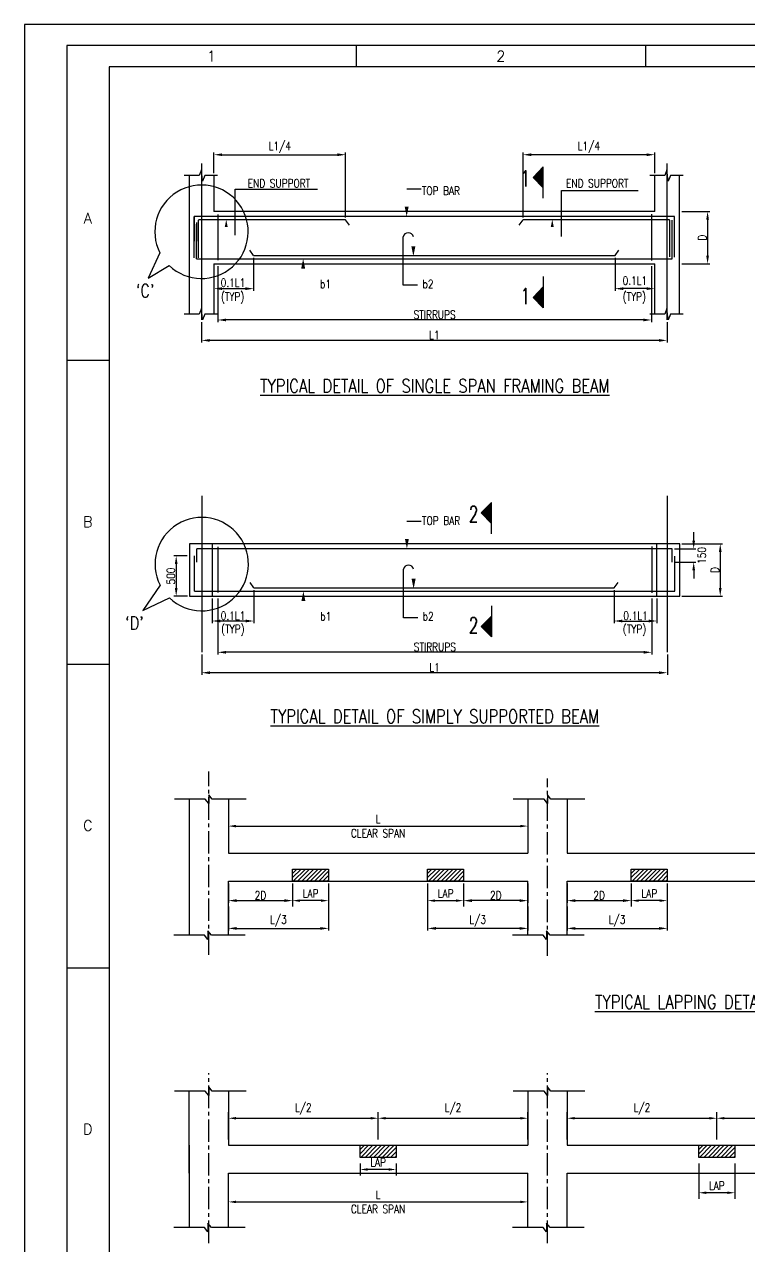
# Model space of a CAD drawing. Extents: x -69352 to 1013721, y -547461 to -186867.
# Drawn here: x 510696 to 534876, y -313487 to -272741 of the extents above; entities that cross this region are included whole.
import ezdxf
from ezdxf.enums import TextEntityAlignment as Align
from ezdxf.lldxf.tags import DXFTag

# ---------------------------------------------------------------- set-up
doc = ezdxf.new("R2010")
doc.units = 0
doc.header["$LTSCALE"] = 500
doc.header["$MEASUREMENT"] = 0
doc.header["$PDMODE"] = 35
doc.header["$PDSIZE"] = -15
doc.linetypes.add('CENTER2', pattern=[1.125, 0.75, -0.125, 0.125, -0.125])
doc.layers.get('DEFPOINTS').update_dxf_attribs({"color": 4})
for name, color, linetype in [('07', 5, 'Continuous'), ('08', 4, 'Continuous'), ('09', 6, 'Continuous'), ('BEAM', 4, 'Continuous'), ('BRAKE LINE', 8, 'Continuous'), ('CEN', 8, 'CENTER'), ('col & circal', 8, 'CENTER2'), ('CUTOUT2', 9, 'Continuous'), ('DIM', 5, 'Continuous'), ('LINK', 2, 'Continuous'), ('NO. SECTION', 1, 'Continuous'), ('PNA', 10, 'Continuous'), ('REINFORCEMENT', 6, 'Continuous'), ('S-COLUMN', 1, 'Continuous'), ('S-CONCRET LINE', 4, 'Continuous'), ('S-DIM-1', 5, 'Continuous'), ('S-REINFORCEMENT', 6, 'Continuous'), ('S-TEXT-1 @ 1', 4, 'Continuous'), ('S-TITLE', 6, 'Continuous'), ('STIRRUPS', 2, 'Continuous')]:
    doc.layers.add(name, color=color, linetype=linetype)
doc.styles.add('ROMANC', font='simplex.shx', dxfattribs={"width": 0.8, "height": 250})
doc.styles.add('ROMANS', font='simplex.shx', dxfattribs={"width": 0.8, "height": 275})
tags = doc.linetypes.add('CENTER', pattern=[2, 1.25, -0.25, 0.25, -0.25]).pattern_tags.tags
tags[10:11] = [DXFTag(74, 4), DXFTag(75, 0), DXFTag(340, '0'), DXFTag(46, 1.0), DXFTag(50, 0.0), DXFTag(44, 0.0), DXFTag(45, 0.0)]
tags[8:9] = [DXFTag(74, 4), DXFTag(75, 0), DXFTag(340, '0'), DXFTag(46, 1.0), DXFTag(50, 0.0), DXFTag(44, 0.0), DXFTag(45, 0.0)]
tags[6:7] = [DXFTag(74, 4), DXFTag(75, 0), DXFTag(340, '0'), DXFTag(46, 1.0), DXFTag(50, 0.0), DXFTag(44, 0.0), DXFTag(45, 0.0)]
tags[4:5] = [DXFTag(74, 4), DXFTag(75, 0), DXFTag(340, '0'), DXFTag(46, 1.0), DXFTag(50, 0.0), DXFTag(44, 0.0), DXFTag(45, 0.0)]
doc.dimstyles.new('Copy of INT2TIMES', dxfattribs={"dimtxt": 300, "dimasz": 275, "dimexe": 75, "dimexo": 75, "dimgap": 40, "dimtad": 1, "dimdec": 0, "dimlfac": 0.5, "dimrnd": 5, "dimzin": 0, "dimdsep": 46, "dimtxsty": 'ROMANS', "dimcen": -1, "dimclrd": 5, "dimclre": 5, "dimclrt": 4, "dimadec": 0, "dimazin": 0, "dimtfac": 1, "dimtdec": 0, "dimtix": 1, "dimtofl": 0, "dimtmove": 2, "dimatfit": 3, "dimfxl": 0, "dimtolj": 1, "dimtzin": 0, "dimarcsym": 0})
doc.dimstyles.new('dim100', dxfattribs={"dimtxt": 250, "dimasz": 250, "dimexe": 200, "dimexo": 200, "dimgap": 100, "dimtad": 1, "dimdec": 0, "dimzin": 0, "dimdsep": 46, "dimtxsty": 'ROMANS', "dimcen": 0, "dimclrd": 5, "dimclre": 5, "dimclrt": 4, "dimadec": 0, "dimazin": 0, "dimtfac": 1, "dimtdec": 0, "dimtix": 1, "dimtofl": 0, "dimtmove": 2, "dimatfit": 3, "dimfxl": 0, "dimtolj": 1, "dimtzin": 0, "dimlwd": -1, "dimlwe": -1, "dimarcsym": 0})
pattern_1 = [(225, (528647.642, -196795.326), (-19.505621, 19.505621), [])]
pattern_2 = [(225, (530373.528, -185814.736), (-19.505621, 19.505621), [])]

# ---------------------------------------------------------------- blocks, each defined once
blk = doc.blocks.new('A1')
at = {"flags": 128}
blk.add_lwpolyline([(0, 0), (82779, 0), (82779, 58231), (0, 58231)], close=True, dxfattribs=at)
at = {"layer": 'PNA'}
for p, q in [((7718, 57739), (7718, 57247)), ((14453, 57739), (14453, 57247)), ((984, 50420), (1969, 50420)), ((984, 43358), (1969, 43358)), ((984, 36296), (1969, 36296))]:
    blk.add_line(p, q, dxfattribs=at)
at = {"layer": 'PNA', "color": 1}
for points in [[(984, 492), (82287, 492), (82287, 57739), (984, 57739)], [(1969, 984), (81794, 984), (81794, 57247), (1969, 57247)]]:
    blk.add_lwpolyline(points, close=True, dxfattribs=at)
at = {"layer": 'PNA', "style": 'ROMANS'}
for s, p in [('1', (4352, 57493)), ('2', (11086, 57493)), ('A', (1476, 53728)), ('B', (1476, 46666)), ('C', (1476, 39604)), ('D', (1476, 32541))]:
    blk.add_text(s, height=246, dxfattribs=at).set_placement(p, align=Align.MIDDLE)
blk = doc.blocks.new('*D17')
at = {"layer": 'DEFPOINTS', "color": 0, "ltscale": 2}
for p in [(517149, -280728), (531636, -280728), (517149, -282603)]:
    blk.add_point(p, dxfattribs=at)
at = {"layer": 'DIM', "color": 5, "lineweight": -2, "ltscale": 2}
for p, q in [((517149, -280803), (517149, -282678)), ((531636, -280803), (531636, -282678)), ((531361, -282603), (517424, -282603))]:
    blk.add_line(p, q, dxfattribs=at)
at = {"layer": 'DIM', "color": 5, "ltscale": 2}
for points in [[(517424, -282557), (517424, -282648), (517149, -282603)], [(531361, -282557), (531361, -282648), (531636, -282603)]]:
    blk.add_solid(points, dxfattribs=at)
at = {"layer": 'DIM', "color": 4, "ltscale": 2, "insert": (524392, -282425), "char_height": 275, "attachment_point": 5, "style": 'ROMANS'}
blk.add_mtext('\\A1;STIRRUPS', dxfattribs=at)
blk = doc.blocks.new('*D18')
at = {"layer": 'DEFPOINTS', "color": 0, "ltscale": 2}
for p in [(516610, -282603), (532156, -282603), (516610, -283284)]:
    blk.add_point(p, dxfattribs=at)
at = {"layer": 'DIM', "color": 5, "lineweight": -2, "ltscale": 2}
for p, q in [((516610, -282678), (516610, -283359)), ((532156, -282678), (532156, -283359)), ((531881, -283284), (516885, -283284))]:
    blk.add_line(p, q, dxfattribs=at)
at = {"layer": 'DIM', "color": 5, "ltscale": 2}
for points in [[(516885, -283238), (516885, -283330), (516610, -283284)], [(531881, -283238), (531881, -283330), (532156, -283284)]]:
    blk.add_solid(points, dxfattribs=at)
at = {"layer": 'DIM', "color": 4, "ltscale": 2, "insert": (524383, -283106), "char_height": 275, "attachment_point": 5, "style": 'ROMANS'}
blk.add_mtext('\\A1;L1', dxfattribs=at)
blk = doc.blocks.new('*D19')
at = {"layer": 'DEFPOINTS', "color": 0, "ltscale": 2}
for p in [(518350, -280453), (517022, -281558), (518350, -281558)]:
    blk.add_point(p, dxfattribs=at)
at = {"layer": 'DIM', "color": 5, "lineweight": -2, "ltscale": 2}
for p, q in [((518350, -280528), (518350, -281633)), ((517297, -281558), (518075, -281558))]:
    blk.add_line(p, q, dxfattribs=at)
at = {"layer": 'DIM', "color": 5, "ltscale": 2}
for points in [[(517297, -281512), (517297, -281604), (517022, -281558)], [(518075, -281512), (518075, -281604), (518350, -281558)]]:
    blk.add_solid(points, dxfattribs=at)
at = {"layer": 'DIM', "color": 4, "ltscale": 2, "insert": (517659, -281358), "char_height": 275, "attachment_point": 5, "style": 'ROMANS'}
blk.add_mtext('\\A1;0.1L1', dxfattribs=at)
blk = doc.blocks.new('*D20')
at = {"layer": 'DEFPOINTS', "color": 0, "ltscale": 2}
for p in [(532569, -278984), (532569, -280728), (533506, -280728)]:
    blk.add_point(p, dxfattribs=at)
at = {"layer": 'DIM', "color": 5, "lineweight": -2, "ltscale": 2}
for p, q in [((532644, -278984), (533581, -278984)), ((533506, -279259), (533506, -280453)), ((532644, -280728), (533581, -280728))]:
    blk.add_line(p, q, dxfattribs=at)
at = {"layer": 'DIM', "color": 5, "ltscale": 2}
for points in [[(533460, -279259), (533552, -279259), (533506, -278984)], [(533460, -280453), (533552, -280453), (533506, -280728)]]:
    blk.add_solid(points, dxfattribs=at)
at = {"layer": 'DIM', "color": 4, "ltscale": 2, "insert": (533329, -279856), "char_height": 275, "attachment_point": 5, "rotation": 90, "style": 'ROMANS'}
blk.add_mtext('\\A1;D', dxfattribs=at)
blk = doc.blocks.new('*D21')
at = {"layer": 'DEFPOINTS', "color": 0, "ltscale": 2}
for p in [(521422, -277089), (517022, -277784), (521422, -279259)]:
    blk.add_point(p, dxfattribs=at)
at = {"layer": 'DIM', "color": 5, "lineweight": -2, "ltscale": 2}
for p, q in [((517022, -277709), (517022, -277014)), ((521422, -279184), (521422, -277014)), ((517297, -277089), (521147, -277089))]:
    blk.add_line(p, q, dxfattribs=at)
at = {"layer": 'DIM', "color": 5, "ltscale": 2}
for points in [[(517297, -277044), (517297, -277135), (517022, -277089)], [(521147, -277044), (521147, -277135), (521422, -277089)]]:
    blk.add_solid(points, dxfattribs=at)
at = {"layer": 'DIM', "color": 4, "ltscale": 2, "insert": (519222, -276840), "char_height": 275, "attachment_point": 5, "style": 'ROMANS'}
blk.add_mtext('\\A1;L1/4', dxfattribs=at)
blk = doc.blocks.new('*D22')
at = {"layer": 'DEFPOINTS', "color": 0, "ltscale": 2}
for p in [(527344, -277089), (531744, -277784), (527344, -279259)]:
    blk.add_point(p, dxfattribs=at)
at = {"layer": 'DIM', "color": 5, "lineweight": -2, "ltscale": 2}
for p, q in [((527344, -279184), (527344, -277014)), ((531744, -277709), (531744, -277014)), ((531469, -277089), (527619, -277089))]:
    blk.add_line(p, q, dxfattribs=at)
at = {"layer": 'DIM', "color": 5, "ltscale": 2}
for points in [[(527619, -277044), (527619, -277135), (527344, -277089)], [(531469, -277044), (531469, -277135), (531744, -277089)]]:
    blk.add_solid(points, dxfattribs=at)
at = {"layer": 'DIM', "color": 4, "ltscale": 2, "insert": (529544, -276840), "char_height": 275, "attachment_point": 5, "style": 'ROMANS'}
blk.add_mtext('\\A1;L1/4', dxfattribs=at)
blk = doc.blocks.new('*D23')
at = {"layer": 'DEFPOINTS', "color": 0, "ltscale": 2}
for p in [(517156, -291817), (531644, -291817), (517156, -293692)]:
    blk.add_point(p, dxfattribs=at)
at = {"layer": 'DIM', "color": 5, "lineweight": -2, "ltscale": 2}
for p, q in [((517156, -291892), (517156, -293767)), ((531644, -291892), (531644, -293767)), ((531369, -293692), (517431, -293692))]:
    blk.add_line(p, q, dxfattribs=at)
at = {"layer": 'DIM', "color": 5, "ltscale": 2}
for points in [[(517431, -293646), (517431, -293737), (517156, -293692)], [(531369, -293646), (531369, -293737), (531644, -293692)]]:
    blk.add_solid(points, dxfattribs=at)
at = {"layer": 'DIM', "color": 4, "ltscale": 2, "insert": (524400, -293514), "char_height": 275, "attachment_point": 5, "style": 'ROMANS'}
blk.add_mtext('\\A1;STIRRUPS', dxfattribs=at)
blk = doc.blocks.new('*D24')
at = {"layer": 'DEFPOINTS', "color": 0, "ltscale": 2}
for p in [(516617, -293692), (532164, -293692), (516617, -294373)]:
    blk.add_point(p, dxfattribs=at)
at = {"layer": 'DIM', "color": 5, "lineweight": -2, "ltscale": 2}
for p, q in [((516617, -293767), (516617, -294448)), ((532164, -293767), (532164, -294448)), ((531889, -294373), (516892, -294373))]:
    blk.add_line(p, q, dxfattribs=at)
at = {"layer": 'DIM', "color": 5, "ltscale": 2}
for points in [[(516892, -294327), (516892, -294418), (516617, -294373)], [(531889, -294327), (531889, -294418), (532164, -294373)]]:
    blk.add_solid(points, dxfattribs=at)
at = {"layer": 'DIM', "color": 4, "ltscale": 2, "insert": (524390, -294195), "char_height": 275, "attachment_point": 5, "style": 'ROMANS'}
blk.add_mtext('\\A1;L1', dxfattribs=at)
blk = doc.blocks.new('*D25')
at = {"layer": 'DEFPOINTS', "color": 0, "ltscale": 2}
for p in [(532576, -290073), (532576, -291817), (533929, -291817)]:
    blk.add_point(p, dxfattribs=at)
at = {"layer": 'DIM', "color": 5, "lineweight": -2, "ltscale": 2}
for p, q in [((532651, -290073), (534004, -290073)), ((533929, -290348), (533929, -291542)), ((532651, -291817), (534004, -291817))]:
    blk.add_line(p, q, dxfattribs=at)
at = {"layer": 'DIM', "color": 5, "ltscale": 2}
for points in [[(533883, -290348), (533975, -290348), (533929, -290073)], [(533883, -291542), (533975, -291542), (533929, -291817)]]:
    blk.add_solid(points, dxfattribs=at)
at = {"layer": 'DIM', "color": 4, "ltscale": 2, "insert": (533751, -290945), "char_height": 275, "attachment_point": 5, "rotation": 90, "style": 'ROMANS'}
blk.add_mtext('\\A1;D', dxfattribs=at)
blk = doc.blocks.new('*D26')
at = {"layer": 'DEFPOINTS', "color": 0, "ltscale": 2}
for p in [(532329, -290238), (533042, -290238), (532329, -290684)]:
    blk.add_point(p, dxfattribs=at)
at = {"layer": 'DIM', "color": 5, "lineweight": -2, "ltscale": 2}
for p, q in [((533042, -289963), (533042, -289688)), ((532404, -290238), (533117, -290238)), ((532404, -290684), (533117, -290684)), ((533042, -290959), (533042, -291234))]:
    blk.add_line(p, q, dxfattribs=at)
at = {"layer": 'DIM', "color": 5, "ltscale": 2}
for points in [[(532996, -289963), (533088, -289963), (533042, -290238)], [(532996, -290959), (533088, -290959), (533042, -290684)]]:
    blk.add_solid(points, dxfattribs=at)
at = {"layer": 'DIM', "color": 4, "ltscale": 2, "insert": (533313, -290461), "char_height": 275, "attachment_point": 5, "rotation": 90, "style": 'ROMANS'}
blk.add_mtext('\\A1;150', dxfattribs=at)
blk = doc.blocks.new('*D30')
at = {"layer": 'DEFPOINTS', "color": 0, "ltscale": 2}
for p in [(516204, -290469), (515764, -291822), (516213, -291822)]:
    blk.add_point(p, dxfattribs=at)
at = {"layer": 'DIM', "color": 5, "lineweight": -2, "ltscale": 2}
for p, q in [((516129, -290469), (515689, -290469)), ((515764, -290744), (515764, -291547)), ((516138, -291822), (515689, -291822))]:
    blk.add_line(p, q, dxfattribs=at)
at = {"layer": 'DIM', "color": 5, "ltscale": 2}
for points in [[(515718, -290744), (515810, -290744), (515764, -290469)], [(515718, -291547), (515810, -291547), (515764, -291822)]]:
    blk.add_solid(points, dxfattribs=at)
at = {"layer": 'DIM', "color": 4, "ltscale": 2, "insert": (515586, -291146), "char_height": 275, "attachment_point": 5, "rotation": 90, "style": 'ROMANS'}
blk.add_mtext('\\A1;{500}', dxfattribs=at)
blk = doc.blocks.new('*D31')
at = {"layer": 'DEFPOINTS', "color": 0, "ltscale": 2}
for p in [(530416, -280453), (530416, -281558), (531744, -281558)]:
    blk.add_point(p, dxfattribs=at)
at = {"layer": 'DIM', "color": 5, "lineweight": -2, "ltscale": 2}
for p, q in [((530416, -280528), (530416, -281633)), ((531469, -281558), (530691, -281558))]:
    blk.add_line(p, q, dxfattribs=at)
at = {"layer": 'DIM', "color": 5, "ltscale": 2}
for points in [[(530691, -281512), (530691, -281604), (530416, -281558)], [(531469, -281512), (531469, -281604), (531744, -281558)]]:
    blk.add_solid(points, dxfattribs=at)
at = {"layer": 'DIM', "color": 4, "ltscale": 2, "insert": (531080, -281289), "char_height": 275, "attachment_point": 5, "style": 'ROMANS'}
blk.add_mtext('\\A1;0.1L1', dxfattribs=at)
blk = doc.blocks.new('*D32')
at = {"layer": 'DEFPOINTS', "color": 0, "ltscale": 2}
for p in [(518357, -291542), (516963, -291817), (516963, -292647)]:
    blk.add_point(p, dxfattribs=at)
at = {"layer": 'DIM', "color": 5, "lineweight": -2, "ltscale": 2}
for p, q in [((518357, -291617), (518357, -292722)), ((516963, -291892), (516963, -292722)), ((518082, -292647), (517238, -292647))]:
    blk.add_line(p, q, dxfattribs=at)
at = {"layer": 'DIM', "color": 5, "ltscale": 2}
for points in [[(517238, -292601), (517238, -292693), (516963, -292647)], [(518082, -292601), (518082, -292693), (518357, -292647)]]:
    blk.add_solid(points, dxfattribs=at)
at = {"layer": 'DIM', "color": 4, "ltscale": 2, "insert": (517660, -292469), "char_height": 275, "attachment_point": 5, "style": 'ROMANS'}
blk.add_mtext('\\A1;{\\A1;0.1L1}', dxfattribs=at)
blk = doc.blocks.new('*D33')
at = {"layer": 'DEFPOINTS', "color": 0, "ltscale": 2}
for p in [(530386, -291542), (531817, -291817), (531817, -292647)]:
    blk.add_point(p, dxfattribs=at)
at = {"layer": 'DIM', "color": 5, "lineweight": -2, "ltscale": 2}
for p, q in [((530386, -291617), (530386, -292722)), ((531817, -291892), (531817, -292722)), ((530661, -292647), (531542, -292647))]:
    blk.add_line(p, q, dxfattribs=at)
at = {"layer": 'DIM', "color": 5, "ltscale": 2}
for points in [[(530661, -292601), (530661, -292693), (530386, -292647)], [(531542, -292601), (531542, -292693), (531817, -292647)]]:
    blk.add_solid(points, dxfattribs=at)
at = {"layer": 'DIM', "color": 4, "ltscale": 2, "insert": (531102, -292469), "char_height": 275, "attachment_point": 5, "style": 'ROMANS'}
blk.add_mtext('\\A1;{\\A1;0.1L1}', dxfattribs=at)
blk = doc.blocks.new('*D128')
at = {"layer": 'DEFPOINTS', "color": 0, "ltscale": 2}
for p in [(525360, -301327), (527506, -301327), (525360, -301977)]:
    blk.add_point(p, dxfattribs=at)
at = {"layer": 'DIM', "color": 5, "lineweight": -2, "ltscale": 2}
for p, q in [((525360, -301402), (525360, -302052)), ((527506, -301402), (527506, -302052)), ((527231, -301977), (525635, -301977))]:
    blk.add_line(p, q, dxfattribs=at)
at = {"layer": 'DIM', "color": 5, "ltscale": 2}
for points in [[(525635, -301931), (525635, -302023), (525360, -301977)], [(527231, -301931), (527231, -302023), (527506, -301977)]]:
    blk.add_solid(points, dxfattribs=at)
at = {"layer": 'DIM', "color": 4, "ltscale": 2, "insert": (526433, -301800), "char_height": 275, "attachment_point": 5, "style": 'ROMANS'}
blk.add_mtext('\\A1;{2D}', dxfattribs=at)
blk = doc.blocks.new('*D129')
at = {"layer": 'DEFPOINTS', "color": 0}
for p in [(524160, -301327), (525360, -301327), (525360, -301977)]:
    blk.add_point(p, dxfattribs=at)
at = {"layer": 'S-DIM-1', "color": 5}
for p, q in [((524160, -301527), (524160, -302177)), ((525360, -301527), (525360, -302177)), ((524410, -301977), (525110, -301977))]:
    blk.add_line(p, q, dxfattribs=at)
for points in [[(524410, -301936), (524410, -302019), (524160, -301977)], [(525110, -301936), (525110, -302019), (525360, -301977)]]:
    blk.add_solid(points, dxfattribs=at)
at = {"layer": 'S-DIM-1', "color": 4, "insert": (524760, -301740), "char_height": 275, "attachment_point": 5, "style": 'ROMANS'}
blk.add_mtext('\\A1;LAP', dxfattribs=at)
blk = doc.blocks.new('*D130')
at = {"layer": 'DEFPOINTS', "color": 0, "ltscale": 2}
for p in [(524160, -301327), (527506, -302102), (524160, -302903)]:
    blk.add_point(p, dxfattribs=at)
at = {"layer": 'DIM', "color": 5, "lineweight": -2, "ltscale": 2}
for p, q in [((524160, -301402), (524160, -302978)), ((527506, -302177), (527506, -302978)), ((527231, -302903), (524435, -302903))]:
    blk.add_line(p, q, dxfattribs=at)
at = {"layer": 'DIM', "color": 5, "ltscale": 2}
for points in [[(524435, -302858), (524435, -302949), (524160, -302903)], [(527231, -302858), (527231, -302949), (527506, -302903)]]:
    blk.add_solid(points, dxfattribs=at)
at = {"layer": 'DIM', "color": 4, "ltscale": 2, "insert": (525833, -302654), "char_height": 275, "attachment_point": 5, "style": 'ROMANS'}
blk.add_mtext('\\A1;L/3', dxfattribs=at)
blk = doc.blocks.new('*D131')
at = {"layer": 'DEFPOINTS', "color": 0, "ltscale": 2}
for p in [(517506, -301327), (519651, -301327), (519651, -301977)]:
    blk.add_point(p, dxfattribs=at)
at = {"layer": 'DIM', "color": 5, "lineweight": -2, "ltscale": 2}
for p, q in [((517506, -301402), (517506, -302052)), ((519651, -301402), (519651, -302052)), ((517781, -301977), (519376, -301977))]:
    blk.add_line(p, q, dxfattribs=at)
at = {"layer": 'DIM', "color": 5, "ltscale": 2}
for points in [[(517781, -301931), (517781, -302023), (517506, -301977)], [(519376, -301931), (519376, -302023), (519651, -301977)]]:
    blk.add_solid(points, dxfattribs=at)
at = {"layer": 'DIM', "color": 4, "ltscale": 2, "insert": (518579, -301800), "char_height": 275, "attachment_point": 5, "style": 'ROMANS'}
blk.add_mtext('\\A1;{2D}', dxfattribs=at)
blk = doc.blocks.new('*D132')
at = {"layer": 'DEFPOINTS', "color": 0}
for p in [(519651, -301327), (520851, -301327), (519651, -301977)]:
    blk.add_point(p, dxfattribs=at)
at = {"layer": 'S-DIM-1', "color": 5}
for p, q in [((519651, -301527), (519651, -302177)), ((520851, -301527), (520851, -302177)), ((520601, -301977), (519901, -301977))]:
    blk.add_line(p, q, dxfattribs=at)
for points in [[(519901, -301936), (519901, -302019), (519651, -301977)], [(520601, -301936), (520601, -302019), (520851, -301977)]]:
    blk.add_solid(points, dxfattribs=at)
at = {"layer": 'S-DIM-1', "color": 4, "insert": (520251, -301740), "char_height": 275, "attachment_point": 5, "style": 'ROMANS'}
blk.add_mtext('\\A1;LAP', dxfattribs=at)
blk = doc.blocks.new('*D133')
at = {"layer": 'DEFPOINTS', "color": 0, "ltscale": 2}
for p in [(520851, -301327), (517506, -302102), (520851, -302903)]:
    blk.add_point(p, dxfattribs=at)
at = {"layer": 'DIM', "color": 5, "lineweight": -2, "ltscale": 2}
for p, q in [((520851, -301402), (520851, -302978)), ((517506, -302177), (517506, -302978)), ((517781, -302903), (520576, -302903))]:
    blk.add_line(p, q, dxfattribs=at)
at = {"layer": 'DIM', "color": 5, "ltscale": 2}
for points in [[(517781, -302858), (517781, -302949), (517506, -302903)], [(520576, -302858), (520576, -302949), (520851, -302903)]]:
    blk.add_solid(points, dxfattribs=at)
at = {"layer": 'DIM', "color": 4, "ltscale": 2, "insert": (519179, -302654), "char_height": 275, "attachment_point": 5, "style": 'ROMANS'}
blk.add_mtext('\\A1;L/3', dxfattribs=at)
blk = doc.blocks.new('*D134')
at = {"layer": 'DEFPOINTS', "color": 0, "ltscale": 2}
for p in [(528815, -301327), (530960, -301327), (530960, -301977)]:
    blk.add_point(p, dxfattribs=at)
at = {"layer": 'DIM', "color": 5, "lineweight": -2, "ltscale": 2}
for p, q in [((528815, -301402), (528815, -302052)), ((530960, -301402), (530960, -302052)), ((529090, -301977), (530685, -301977))]:
    blk.add_line(p, q, dxfattribs=at)
at = {"layer": 'DIM', "color": 5, "ltscale": 2}
for points in [[(529090, -301931), (529090, -302023), (528815, -301977)], [(530685, -301931), (530685, -302023), (530960, -301977)]]:
    blk.add_solid(points, dxfattribs=at)
at = {"layer": 'DIM', "color": 4, "ltscale": 2, "insert": (529887, -301800), "char_height": 275, "attachment_point": 5, "style": 'ROMANS'}
blk.add_mtext('\\A1;{2D}', dxfattribs=at)
blk = doc.blocks.new('*D135')
at = {"layer": 'DEFPOINTS', "color": 0}
for p in [(530960, -301327), (532160, -301327), (530960, -301977)]:
    blk.add_point(p, dxfattribs=at)
at = {"layer": 'S-DIM-1', "color": 5}
for p, q in [((530960, -301527), (530960, -302177)), ((532160, -301527), (532160, -302177)), ((531910, -301977), (531210, -301977))]:
    blk.add_line(p, q, dxfattribs=at)
for points in [[(531210, -301936), (531210, -302019), (530960, -301977)], [(531910, -301936), (531910, -302019), (532160, -301977)]]:
    blk.add_solid(points, dxfattribs=at)
at = {"layer": 'S-DIM-1', "color": 4, "insert": (531560, -301740), "char_height": 275, "attachment_point": 5, "style": 'ROMANS'}
blk.add_mtext('\\A1;LAP', dxfattribs=at)
blk = doc.blocks.new('*D136')
at = {"layer": 'DEFPOINTS', "color": 0, "ltscale": 2}
for p in [(532160, -301327), (528815, -302102), (532160, -302903)]:
    blk.add_point(p, dxfattribs=at)
at = {"layer": 'DIM', "color": 5, "lineweight": -2, "ltscale": 2}
for p, q in [((532160, -301402), (532160, -302978)), ((528815, -302177), (528815, -302978)), ((529090, -302903), (531885, -302903))]:
    blk.add_line(p, q, dxfattribs=at)
at = {"layer": 'DIM', "color": 5, "ltscale": 2}
for points in [[(529090, -302858), (529090, -302949), (528815, -302903)], [(531885, -302858), (531885, -302949), (532160, -302903)]]:
    blk.add_solid(points, dxfattribs=at)
at = {"layer": 'DIM', "color": 4, "ltscale": 2, "insert": (530487, -302654), "char_height": 275, "attachment_point": 5, "style": 'ROMANS'}
blk.add_mtext('\\A1;L/3', dxfattribs=at)
blk = doc.blocks.new('*D140')
at = {"layer": 'DEFPOINTS', "color": 0}
for p in [(517506, -299490), (527506, -299490), (527506, -299490)]:
    blk.add_point(p, dxfattribs=at)
at = {"layer": 'S-DIM-1', "color": 5}
blk.add_line((517756, -299490), (527256, -299490), dxfattribs=at)
for points in [[(517756, -299449), (517756, -299532), (517506, -299490)], [(527256, -299449), (527256, -299532), (527506, -299490)]]:
    blk.add_solid(points, dxfattribs=at)
at = {"layer": 'S-DIM-1', "color": 4, "char_height": 275, "attachment_point": 5, "style": 'ROMANS'}
for s, insert in [('\\A1;L', (522506, -299253)), ('\\A1;CLEAR SPAN', (522506, -299728))]:
    blk.add_mtext(s, dxfattribs=dict(at, insert=insert))
blk = doc.blocks.new('*D142')
at = {"layer": 'DEFPOINTS', "color": 0}
for p in [(517506, -312030), (527506, -312030), (527506, -312030)]:
    blk.add_point(p, dxfattribs=at)
at = {"layer": 'S-DIM-1', "color": 5}
blk.add_line((517756, -312030), (527256, -312030), dxfattribs=at)
for points in [[(517756, -311988), (517756, -312071), (517506, -312030)], [(527256, -311988), (527256, -312071), (527506, -312030)]]:
    blk.add_solid(points, dxfattribs=at)
at = {"layer": 'S-DIM-1', "color": 4, "char_height": 275, "attachment_point": 5, "style": 'ROMANS'}
for s, insert in [('\\A1;L', (522506, -311792)), ('\\A1;CLEAR SPAN', (522506, -312267))]:
    blk.add_mtext(s, dxfattribs=dict(at, insert=insert))
blk = doc.blocks.new('*D143')
at = {"layer": 'DEFPOINTS', "color": 0}
for p in [(522506, -309238), (517506, -310142), (522506, -310142)]:
    blk.add_point(p, dxfattribs=at)
at = {"layer": 'S-DIM-1', "color": 5}
for p, q in [((517506, -309942), (517506, -309038)), ((517756, -309238), (522256, -309238)), ((522506, -309942), (522506, -309038))]:
    blk.add_line(p, q, dxfattribs=at)
for points in [[(517756, -309197), (517756, -309280), (517506, -309238)], [(522256, -309197), (522256, -309280), (522506, -309238)]]:
    blk.add_solid(points, dxfattribs=at)
at = {"layer": 'S-DIM-1', "color": 4, "insert": (520006, -308929), "char_height": 275, "attachment_point": 5, "style": 'ROMANS'}
blk.add_mtext('\\A1;L/2', dxfattribs=at)
blk = doc.blocks.new('*D144')
at = {"layer": 'DEFPOINTS', "color": 0}
for p in [(527506, -309238), (522506, -310142), (527506, -310142)]:
    blk.add_point(p, dxfattribs=at)
at = {"layer": 'S-DIM-1', "color": 5}
for p, q in [((522506, -309942), (522506, -309038)), ((522756, -309238), (527256, -309238)), ((527506, -309942), (527506, -309038))]:
    blk.add_line(p, q, dxfattribs=at)
for points in [[(522756, -309197), (522756, -309280), (522506, -309238)], [(527256, -309197), (527256, -309280), (527506, -309238)]]:
    blk.add_solid(points, dxfattribs=at)
at = {"layer": 'S-DIM-1', "color": 4, "insert": (525006, -308929), "char_height": 275, "attachment_point": 5, "style": 'ROMANS'}
blk.add_mtext('\\A1;L/2', dxfattribs=at)
blk = doc.blocks.new('*D145')
at = {"layer": 'DEFPOINTS', "color": 0}
for p in [(533815, -309238), (528815, -310142), (533815, -310142)]:
    blk.add_point(p, dxfattribs=at)
at = {"layer": 'S-DIM-1', "color": 5}
for p, q in [((528815, -309942), (528815, -309038)), ((529065, -309238), (533565, -309238)), ((533815, -309942), (533815, -309038))]:
    blk.add_line(p, q, dxfattribs=at)
for points in [[(529065, -309197), (529065, -309280), (528815, -309238)], [(533565, -309197), (533565, -309280), (533815, -309238)]]:
    blk.add_solid(points, dxfattribs=at)
at = {"layer": 'S-DIM-1', "color": 4, "insert": (531315, -308929), "char_height": 275, "attachment_point": 5, "style": 'ROMANS'}
blk.add_mtext('\\A1;L/2', dxfattribs=at)
blk = doc.blocks.new('*D146')
at = {"layer": 'DEFPOINTS', "color": 0}
for p in [(538815, -309238), (533815, -310142), (538815, -310142)]:
    blk.add_point(p, dxfattribs=at)
at = {"layer": 'S-DIM-1', "color": 5}
for p, q in [((533815, -309942), (533815, -309038)), ((534065, -309238), (538565, -309238)), ((538815, -309942), (538815, -309038))]:
    blk.add_line(p, q, dxfattribs=at)
for points in [[(534065, -309197), (534065, -309280), (533815, -309238)], [(538565, -309197), (538565, -309280), (538815, -309238)]]:
    blk.add_solid(points, dxfattribs=at)
at = {"layer": 'S-DIM-1', "color": 4, "insert": (536315, -308929), "char_height": 275, "attachment_point": 5, "style": 'ROMANS'}
blk.add_mtext('\\A1;L/2', dxfattribs=at)
blk = doc.blocks.new('*D153')
at = {"layer": 'DEFPOINTS', "color": 0}
for p in [(521906, -310543), (523106, -310543), (521906, -310948)]:
    blk.add_point(p, dxfattribs=at)
at = {"layer": 'S-DIM-1', "color": 5}
for p, q in [((521906, -310743), (521906, -311148)), ((523106, -310743), (523106, -311148)), ((522856, -310948), (522156, -310948))]:
    blk.add_line(p, q, dxfattribs=at)
for points in [[(522156, -310906), (522156, -310989), (521906, -310948)], [(522856, -310906), (522856, -310989), (523106, -310948)]]:
    blk.add_solid(points, dxfattribs=at)
at = {"layer": 'S-DIM-1', "color": 4, "insert": (522506, -310710), "char_height": 275, "attachment_point": 5, "style": 'ROMANS'}
blk.add_mtext('\\A1;LAP', dxfattribs=at)
blk = doc.blocks.new('*D154')
at = {"layer": 'DEFPOINTS', "color": 0}
for p in [(533215, -310543), (534415, -310543), (533215, -311724)]:
    blk.add_point(p, dxfattribs=at)
at = {"layer": 'S-DIM-1', "color": 5}
for p, q in [((533215, -310743), (533215, -311924)), ((534415, -310743), (534415, -311924)), ((534165, -311724), (533465, -311724))]:
    blk.add_line(p, q, dxfattribs=at)
for points in [[(533465, -311683), (533465, -311766), (533215, -311724)], [(534165, -311766), (534165, -311683), (534415, -311724)]]:
    blk.add_solid(points, dxfattribs=at)
at = {"layer": 'S-DIM-1', "color": 4, "insert": (533815, -311487), "char_height": 275, "attachment_point": 5, "style": 'ROMANS'}
blk.add_mtext('\\A1;LAP', dxfattribs=at)

msp = doc.modelspace()

# ---------------------------------------------------------------- hatches: boundary and pattern name
at = {"layer": 'BEAM'}
h = msp.add_hatch(dxfattribs=at)
h.set_pattern_fill('ANSI31', color=253, scale=800, style=0)
h.set_pattern_definition([(45, (-5132105.15, 1966205.63), (-70.7106781, 70.7106781), [])])
h.paths.add_polyline_path([(519651.392, -300926.243), (519651.392, -301327.354), (520851.392, -301327.354), (520851.392, -300926.243)])
h = msp.add_hatch(dxfattribs=at)
h.set_pattern_fill('ANSI31', color=253, scale=800, style=0)
h.set_pattern_definition([(45, (-5127596.38, 1966205.63), (-70.7106781, 70.7106781), [])])
h.paths.add_polyline_path([(524160.155, -300926.243), (524160.155, -301327.354), (525360.155, -301327.354), (525360.155, -300926.243)])
h = msp.add_hatch(dxfattribs=at)
h.set_pattern_fill('ANSI31', color=253, scale=800, style=0)
h.set_pattern_definition([(45, (-5120796.38, 1966205.63), (-70.7106781, 70.7106781), [])])
h.paths.add_polyline_path([(530960.155, -300926.243), (530960.155, -301327.354), (532160.155, -301327.354), (532160.155, -300926.243)])
h = msp.add_hatch(dxfattribs=at)
h.set_pattern_fill('ANSI31', color=253, scale=800, style=0)
h.set_pattern_definition([(45, (-5129850.76, 1956990.22), (-70.7106781, 70.7106781), [])])
h.paths.add_polyline_path([(521905.774, -310141.651), (521905.774, -310542.762), (523105.774, -310542.762), (523105.774, -310141.651)])
h = msp.add_hatch(dxfattribs=at)
h.set_pattern_fill('ANSI31', color=253, scale=800, style=0)
h.set_pattern_definition([(45, (-5118542, 1956990.22), (-70.7106781, 70.7106781), [])])
h.paths.add_polyline_path([(533214.537, -310141.651), (533214.537, -310542.762), (534414.537, -310542.762), (534414.537, -310141.651)])
at = {"layer": 'NO. SECTION', "ltscale": 5}
h = msp.add_hatch(dxfattribs=at)
h.set_pattern_fill('ANSI31', color=256, scale=220.680914, angle=90, style=0)
h.set_pattern_definition(pattern_2)
h.paths.add_polyline_path([(527677.711, -277845.444), (528019.636, -277497.456), (528019.636, -278193.431)])
h = msp.add_hatch(dxfattribs=at)
h.set_pattern_fill('ANSI31', color=256, scale=220.680914, angle=90, style=0)
h.set_pattern_definition(pattern_2)
h.paths.add_polyline_path([(527677.711, -281850.075), (528019.636, -282198.063), (528019.636, -281502.088)])
h = msp.add_hatch(dxfattribs=at)
h.set_pattern_fill('ANSI31', color=256, scale=220.680914, angle=90, style=0)
h.set_pattern_definition(pattern_1)
h.paths.add_polyline_path([(525951.824, -289042.696), (526293.75, -288694.709), (526293.75, -289390.684)])
h = msp.add_hatch(dxfattribs=at)
h.set_pattern_fill('ANSI31', color=256, scale=220.680914, angle=90, style=0)
h.set_pattern_definition(pattern_1)
h.paths.add_polyline_path([(525951.824, -292830.666), (526293.75, -293178.653), (526293.75, -292482.678)])

# ---------------------------------------------------------------- linework, layer by layer
at = {"layer": '07', "elevation": 0, "flags": 128}
for points in [[(523683.161, -279830.42, 0, 0, 0), (523683.161, -280480.277, 0, 132, 0), (523683.161, -280150.496, 132, 132, 0)], [(523690.633, -290919.342, 0, 0, 0), (523690.633, -291569.199, 0, 132, 0), (523690.633, -291239.418, 132, 132, 0)]]:
    msp.add_lwpolyline(points, format="xyseb", dxfattribs=at)
at = {"layer": '08', "elevation": 0}
msp.add_lwpolyline([(516204.482, -290073.417), (516204.482, -291816.699)], dxfattribs=at)
at = {"layer": 'BEAM', "elevation": 0}
for points in [[(519651.392, -300926.243), (520851.392, -300926.243), (520851.392, -301327.354), (519651.392, -301327.354)], [(524160.155, -300926.243), (525360.155, -300926.243), (525360.155, -301327.354), (524160.155, -301327.354)], [(530960.155, -300926.243), (532160.155, -300926.243), (532160.155, -301327.354), (530960.155, -301327.354)], [(521905.774, -310141.651), (523105.774, -310141.651), (523105.774, -310542.762), (521905.774, -310542.762)], [(533214.537, -310141.651), (534414.537, -310141.651), (534414.537, -310542.762), (533214.537, -310542.762)]]:
    msp.add_lwpolyline(points, close=True, dxfattribs=at)
at = {"layer": 'BRAKE LINE', "ltscale": 2, "elevation": 0}
for points in [[(517139.025, -277783.575), (516716.896, -277783.575), (516644.825, -277968.806), (516603.642, -277598.345), (516531.571, -277783.575), (516032.223, -277783.575)], [(532685.831, -277783.575), (532263.701, -277783.575), (532191.63, -277968.806), (532150.447, -277598.345), (532078.376, -277783.575), (531579.028, -277783.575)], [(517139.025, -282408.864), (516716.896, -282408.864), (516644.825, -282594.094), (516603.642, -282223.633), (516531.571, -282408.864), (516032.223, -282408.864)], [(532685.831, -282408.864), (532263.701, -282408.864), (532191.63, -282594.094), (532150.447, -282223.633), (532078.376, -282408.864), (531579.028, -282408.864)]]:
    msp.add_lwpolyline(points, dxfattribs=at)
at = {"layer": 'CEN'}
for p, q in [((516609.51, -277384.943), (516609.51, -282602.639)), ((532156.316, -282602.639), (532156.316, -277384.943)), ((516616.982, -288473.865), (516616.982, -293691.561)), ((532163.787, -293691.561), (532163.787, -288473.865))]:
    msp.add_line(p, q, dxfattribs=at)
at = {"layer": 'col & circal', "linetype": 'CENTER2', "ltscale": 2}
for p, q in [((516851.392, -303780.298), (516851.392, -297669.455)), ((528160.155, -303816), (528160.155, -297902.864)), ((516851.392, -313400.819), (516851.392, -307736.694)), ((528160.155, -313400.819), (528160.155, -307736.694))]:
    msp.add_line(p, q, dxfattribs=at)
at = {"layer": 'CUTOUT2', "linetype": 'Continuous', "elevation": 0}
for points in [[(518098.411, -298587.822), (516963.877, -298587.798), (516851.392, -298442.2), (516851.392, -298732.123), (516736.057, -298587.798), (515711.469, -298587.831)], [(529407.175, -298587.827), (528272.64, -298587.803), (528160.155, -298442.204), (528160.155, -298732.127), (528044.82, -298587.803), (527020.233, -298587.836)], [(518071.658, -303133.918), (516937.124, -303133.894), (516824.639, -302988.295), (516824.639, -303278.218), (516709.304, -303133.894), (515684.716, -303133.927)], [(529380.421, -303133.922), (528245.887, -303133.898), (528133.402, -302988.299), (528133.402, -303278.223), (528018.067, -303133.898), (526993.48, -303133.931)], [(518098.411, -308335.756), (516963.877, -308335.732), (516851.392, -308190.133), (516851.392, -308480.056), (516736.057, -308335.732), (515711.469, -308335.765)], [(529407.175, -308335.76), (528272.64, -308335.737), (528160.155, -308190.138), (528160.155, -308480.061), (528044.82, -308335.737), (527020.233, -308335.77)], [(518071.658, -312881.851), (516937.124, -312881.827), (516824.639, -312736.228), (516824.639, -313026.152), (516709.304, -312881.827), (515684.716, -312881.86)], [(529380.421, -312881.856), (528245.887, -312881.832), (528133.402, -312736.233), (528133.402, -313026.156), (528018.067, -312881.832), (526993.48, -312881.865)]]:
    msp.add_lwpolyline(points, dxfattribs=at)
at = {"layer": 'DIM', "ltscale": 2}
for p, q in [((517737.129, -278240.974), (520486.072, -278240.974)), ((517737.129, -279768.322), (517737.129, -278240.974)), ((523939.64, -278238.953), (523459.345, -278238.953)), ((528623.542, -279815.138), (528623.542, -278287.791)), ((528623.542, -278287.791), (531185.483, -278287.791)), ((523341.509, -281446.764), (523341.509, -279830.42)), ((514829.887, -281204.921), (515532.173, -280785.174)), ((523821.803, -281446.764), (523341.509, -281446.764)), ((523947.111, -289327.874), (523466.817, -289327.874)), ((523348.98, -292535.686), (523348.98, -290919.342)), ((514649.015, -292293.843), (515539.645, -291874.095)), ((523829.275, -292535.686), (523348.98, -292535.686))]:
    msp.add_line(p, q, dxfattribs=at)
at = {"layer": 'DIM'}
for p, q in [((515220.332, -280365.242), (514829.887, -281204.921)), ((515227.804, -291454.163), (514649.015, -292293.843))]:
    msp.add_line(p, q, dxfattribs=at)
at = {"layer": 'DIM', "ltscale": 2, "elevation": 0, "flags": 128}
for points in [[(523459.345, -278238.953, 0, 0, 0), (523459.345, -279149.496, 0, 132, 0), (523459.345, -278819.715, 132, 132, 0)], [(517737.129, -279768.322, 0, 0, 0), (517434.108, -279768.322, 0, 0, 0), (517434.108, -279257.866, 0, 99, 0), (517434.108, -279505.202, 99, 99, 0)], [(528623.542, -279815.138, 0, 0, 0), (528320.521, -279815.138, 0, 0, 0), (528320.521, -279255.183, 0, 99, 0), (528320.521, -279502.518, 99, 99, 0)], [(520484.002, -281446.764, 0, 0, 0), (520003.708, -281446.764, 0, 0, 0), (520003.708, -280559.356, 0, 132, 0), (520003.708, -280889.137, 132, 132, 0)], [(523466.817, -289327.874, 0, 0, 0), (523466.817, -290238.417, 0, 132, 0), (523466.817, -289908.636, 132, 132, 0)], [(520491.474, -292535.686, 0, 0, 0), (520011.179, -292535.686, 0, 0, 0), (520011.179, -291648.278, 0, 132, 0), (520011.179, -291978.059, 132, 132, 0)]]:
    msp.add_lwpolyline(points, format="xyseb", dxfattribs=at)
at = {"layer": 'DIM', "ltscale": 2}
for centre, radius, start, end in [((516609.51, -279659.391), 1558.217, 226.2597038, 206.9354204), ((523512.335, -279869.526), 175.245, 12.893919, 167.106081), ((516616.982, -290748.313), 1558.217, 226.2597038, 206.9354204), ((523519.807, -290958.447), 175.245, 12.893919, 167.106081)]:
    msp.add_arc(centre, radius, start, end, dxfattribs=at)
at = {"layer": 'LINK'}
for p, q in [((531636.169, -279073.267), (531636.169, -280622.252)), ((531643.64, -290162.188), (531643.64, -291711.174))]:
    msp.add_line(p, q, dxfattribs=at)
at = {"layer": 'NO. SECTION'}
for p, q in [((528019.636, -277497.456), (527677.711, -277845.444)), ((528019.636, -278193.431), (527677.711, -277845.444)), ((528019.636, -278537.914), (528019.636, -277497.456)), ((528019.636, -281502.088), (527677.711, -281850.075)), ((528019.636, -281157.605), (528019.636, -282198.063)), ((528019.636, -282198.063), (527677.711, -281850.075)), ((526293.75, -288694.709), (525951.824, -289042.696)), ((526293.75, -289735.167), (526293.75, -288694.709)), ((526293.75, -289390.684), (525951.824, -289042.696)), ((526293.75, -292138.195), (526293.75, -293178.653)), ((526293.75, -292482.678), (525951.824, -292830.666)), ((526293.75, -293178.653), (525951.824, -292830.666))]:
    msp.add_line(p, q, dxfattribs=at)
at = {"layer": 'REINFORCEMENT', "linetype": 'Continuous'}
msp.add_arc((532230.016, -279268.296), 8.8, 0, 90, dxfattribs=at)
at = {"layer": 'S-COLUMN', "color": 10, "ltscale": 2}
for p, q in [((517022.01, -277783.575), (517022.01, -278984.496)), ((531743.816, -278984.496), (531743.816, -277800.417)), ((532568.816, -282408.864), (532568.816, -277800.417)), ((517022.01, -280727.777), (517022.01, -282408.864)), ((531743.816, -282408.864), (531743.816, -280727.777))]:
    msp.add_line(p, q, dxfattribs=at)
at = {"layer": 'S-COLUMN', "color": 10, "ltscale": 2, "elevation": 0}
msp.add_lwpolyline([(516197.01, -277783.575), (516197.01, -282408.864)], dxfattribs=at)
at = {"layer": 'S-CONCRET LINE', "color": 130}
for p, q in [((531743.816, -278984.496), (517022.01, -278984.496)), ((517022.01, -280727.777), (531743.816, -280727.777)), ((532576.287, -290073.417), (516204.482, -290073.417)), ((516963.482, -290073.417), (516963.482, -291816.699)), ((531817.287, -291816.699), (531817.287, -290073.417)), ((532576.287, -291816.699), (532576.287, -290073.417)), ((516204.482, -291816.699), (516963.482, -291816.699)), ((516204.482, -291821.934), (516213.316, -291821.934)), ((516963.482, -291816.699), (531817.287, -291816.699)), ((531817.287, -291816.699), (532576.287, -291816.699)), ((516197.01, -298587.816), (516197.01, -303133.91)), ((517505.774, -298587.161), (517505.774, -300393.718)), ((527505.774, -298587.161), (527505.774, -300393.718)), ((528814.537, -298587.161), (528814.537, -300393.718)), ((517505.774, -300393.718), (527505.774, -300393.718)), ((528814.537, -300393.718), (538814.537, -300393.718)), ((528814.537, -300393.718), (538814.537, -300393.718)), ((517505.774, -301327.354), (527505.774, -301327.354)), ((517505.774, -303133.91), (517505.774, -301327.354)), ((527505.774, -303133.91), (527505.774, -301327.354)), ((528814.537, -301327.354), (535742.427, -301313.8)), ((528814.537, -301327.354), (538814.537, -301327.354)), ((528814.537, -303133.91), (528814.537, -301327.354)), ((516197.01, -311075.287), (516197.01, -308335.095)), ((517505.774, -308335.095), (517505.774, -310141.651)), ((527505.774, -308335.095), (527505.774, -310141.651)), ((528814.537, -308335.095), (528814.537, -310141.651)), ((516197.01, -310141.651), (516197.01, -312881.844)), ((517505.774, -310141.651), (527505.774, -310141.651)), ((528814.537, -310141.651), (538814.537, -310141.651)), ((528814.537, -310141.651), (538814.537, -310141.651)), ((517505.774, -311075.287), (527505.774, -311075.287)), ((517505.774, -312881.844), (517505.774, -311075.287)), ((527505.774, -312881.844), (527505.774, -311075.287)), ((528814.537, -311075.287), (534433.663, -311075.287)), ((528814.537, -311075.287), (538814.537, -311075.287)), ((528814.537, -312881.844), (528814.537, -311075.287))]:
    msp.add_line(p, q, dxfattribs=at)
at = {"layer": 'S-REINFORCEMENT', "linetype": 'Continuous'}
for p, q in [((532403.816, -279149.496), (516362.01, -279149.496)), ((516362.01, -280528.33), (516362.01, -279149.496)), ((516444.51, -280562.777), (516444.51, -279402.101)), ((516511.61, -280528.33), (516511.61, -279268.296)), ((521422.01, -279259.496), (516520.41, -279259.496)), ((521547.51, -279439.276), (521422.01, -279259.496)), ((527218.316, -279439.276), (527343.816, -279259.496)), ((532230.016, -279259.496), (527343.816, -279259.496)), ((532238.816, -279268.296), (532238.816, -280498.219)), ((532321.316, -280562.777), (532321.316, -279274.357)), ((532403.816, -280505.633), (532403.816, -279149.496)), ((518349.509, -280452.777), (518224.009, -280272.997)), ((530416.316, -280452.777), (530548.075, -280277.533)), ((516444.51, -280562.777), (532321.316, -280562.777)), ((518349.509, -280452.777), (530416.316, -280452.777)), ((516369.482, -291651.699), (516369.482, -290469.417)), ((516451.982, -290683.996), (516451.982, -290238.417)), ((532328.787, -290683.996), (532328.787, -290238.417)), ((532411.287, -291651.699), (532411.287, -290486)), ((516369.482, -291651.699), (532411.287, -291651.699)), ((518356.981, -291541.699), (518231.481, -291361.919)), ((518356.981, -291541.699), (530385.981, -291541.699)), ((530385.981, -291541.699), (530517.74, -291366.454))]:
    msp.add_line(p, q, dxfattribs=at)
at = {"layer": 'S-REINFORCEMENT', "linetype": 'Continuous', "elevation": 0}
for points in [[(516362.01, -279149.496), (516362.01, -279974.496)], [(516444.51, -279349.588), (516444.51, -279974.496)], [(532328.787, -290238.417), (516451.982, -290238.417), (516451.982, -290238.417)]]:
    msp.add_lwpolyline(points, dxfattribs=at)
at = {"layer": 'S-REINFORCEMENT'}
msp.add_arc((516520.41, -279268.296), 8.8, 90, 180, dxfattribs=at)
at = {"layer": 'STIRRUPS'}
for p, q in [((517148.824, -279084.095), (517148.824, -280612.299)), ((517156.296, -290173.017), (517156.296, -291701.221))]:
    msp.add_line(p, q, dxfattribs=at)

# ---------------------------------------------------------------- block references
at = {"xscale": 1.434849416022188, "yscale": 1.434849416022188, "zscale": 1.434849416022188}
msp.add_blockref('A1', (510695.778, -356294.5), dxfattribs=at)

# ---------------------------------------------------------------- texts
at = {"layer": '09', "color": 2, "style": 'ROMANC', "width": 0.8}
for s, p in [("`C'", (514726.351, -281626.377)), ("`D'", (514369.459, -292715.299))]:
    msp.add_text(s, height=440, dxfattribs=at).set_placement(p, align=Align.MIDDLE)
at = {"layer": 'NO. SECTION', "style": 'ROMANS', "width": 0.7}
for s, p in [('1', (527418.632, -277884.62)), ('1', (527418.632, -281810.899)), ('2', (525692.745, -289081.873)), ('2', (525692.745, -292791.489))]:
    msp.add_text(s, height=533.333, dxfattribs=at).set_placement(p, align=Align.MIDDLE)
at = {"layer": 'S-TEXT-1 @ 1', "style": 'ROMANS', "width": 0.8}
for s, p in [('END SUPPORT', (518153.267, -278179.702)), ('TOP BAR', (523965.122, -278428.072)), ('END SUPPORT', (528781.226, -278179.702)), ('b1', (520566.345, -281540.332)), ('b2', (523987.142, -281540.332)), ('(TYP)', (517257.525, -281963.371)), ('(TYP)', (530669.034, -281963.371)), ('TOP BAR', (523972.594, -289435.823)), ('b1', (520573.816, -292629.254)), ('b2', (523994.614, -292629.254)), ('(TYP)', (517266.686, -293052.293)), ('(TYP)', (530675.988, -293052.293))]:
    msp.add_text(s, height=275, dxfattribs=at).set_placement(p)
at = {"layer": 'S-TITLE', "style": 'ROMANS', "width": 0.8}
for s, p in [('%%UTYPICAL DETAIL OF SINGLE SPAN FRAMING BEAM', (524397.276, -284801.618)), ('%%UTYPICAL DETAIL OF SIMPLY SUPPORTED BEAM', (524397.276, -295825.634)), ('%%UTYPICAL LAPPING DETAILS FOR BOTTOM REBAR', (535363.182, -305359.643))]:
    msp.add_text(s, height=450, dxfattribs=at).set_placement(p, align=Align.MIDDLE_CENTER)

# ---------------------------------------------------------------- dimensions: what is measured, and where the dimension line sits
at = {"layer": 'DIM', "ltscale": 2}
for base, p1, p2, text, picture, middle in [((521422.01, -277089.403), (517022.01, -277783.575), (521422.01, -279259.496), 'L1/4', '*D21', (519222.01, -276839.88)), ((516963.482, -292646.915), (518356.981, -291541.699), (516963.482, -291816.699), '{\\A1;0.1L1}', '*D32', (517660.231, -292469.415)), ((519651.392, -301977.319), (517505.774, -301327.354), (519651.392, -301327.354), '{2D}', '*D131', (518578.583, -301799.819)), ((520851.392, -302903.449), (517505.774, -302101.973), (520851.392, -301327.354), 'L/3', '*D133', (519178.583, -302653.925)), ((530960.155, -301977.319), (528814.537, -301327.354), (530960.155, -301327.354), '{2D}', '*D134', (529887.346, -301799.819)), ((532160.155, -302903.449), (528814.537, -302101.973), (532160.155, -301327.354), 'L/3', '*D136', (530487.346, -302653.925))]:
    dim = msp.add_linear_dim(base=base, p1=p1, p2=p2, text=text, dimstyle='Copy of INT2TIMES', dxfattribs=at)
    dim.commit()
    dim.dimension.update_dxf_attribs({"geometry": picture, "text_midpoint": middle})
for base, p1, p2, angle, text, picture, middle in [((527343.816, -277089.403), (531743.816, -277783.575), (527343.816, -279259.496), 180, 'L1/4', '*D22', (529543.816, -276839.88)), ((533506.247, -280727.777), (532568.816, -278984.496), (532568.816, -280727.777), 270, 'D', '*D20', (533328.747, -279856.137)), ((517148.824, -282602.639), (531636.169, -280727.777), (517148.824, -280727.777), 180, 'STIRRUPS', '*D17', (524392.496, -282425.139)), ((516609.51, -283283.725), (532156.316, -282602.639), (516609.51, -282602.639), 180, 'L1', '*D18', (524382.913, -283106.225)), ((533928.686, -291816.699), (532576.287, -290073.417), (532576.287, -291816.699), 270, 'D', '*D25', (533751.186, -290945.058)), ((515763.825, -291821.934), (516204.482, -290469.417), (516213.316, -291821.934), 90, '{500}', '*D30', (515586.325, -291145.676)), ((531817.287, -292646.915), (530385.981, -291541.699), (531817.287, -291816.699), 180, '{\\A1;0.1L1}', '*D33', (531101.634, -292469.415)), ((517156.296, -293691.561), (531643.64, -291816.699), (517156.296, -291816.699), 180, 'STIRRUPS', '*D23', (524399.968, -293514.061)), ((516616.982, -294372.646), (532163.787, -293691.561), (516616.982, -293691.561), 180, 'L1', '*D24', (524390.384, -294195.146)), ((524160.155, -302903.449), (527505.774, -302101.973), (524160.155, -301327.354), 180, 'L/3', '*D130', (525832.965, -302653.925)), ((525360.155, -301977.319), (527505.774, -301327.354), (525360.155, -301327.354), 180, '{2D}', '*D128', (526432.965, -301799.819))]:
    dim = msp.add_linear_dim(base=base, p1=p1, p2=p2, angle=angle, text=text, dimstyle='Copy of INT2TIMES', dxfattribs=at)
    dim.commit()
    dim.dimension.update_dxf_attribs({"geometry": picture, "text_midpoint": middle})
dim = msp.add_linear_dim(base=(518349.509, -281557.994), p1=(517022.01, -281557.994), p2=(518349.509, -280452.777), text='0.1L1', dimstyle='Copy of INT2TIMES', dxfattribs=at)
dim.commit()
dim.dimension.update_dxf_attribs({"geometry": '*D19', "text_midpoint": (517658.88, -281357.994), "dimtype": 160})
for base, p1, p2, angle, text, picture, middle in [((530416.316, -281557.994), (531743.816, -281557.994), (530416.316, -280452.777), 180, '0.1L1', '*D31', (531080.066, -281288.659)), ((533041.686, -290238.417), (532328.787, -290683.996), (532328.787, -290238.417), 90, '150', '*D26', (533312.686, -290461.207))]:
    dim = msp.add_linear_dim(base=base, p1=p1, p2=p2, angle=angle, text=text, dimstyle='Copy of INT2TIMES', dxfattribs=at)
    dim.commit()
    dim.dimension.update_dxf_attribs({"geometry": picture, "text_midpoint": middle, "dimtype": 160})
at = {"layer": 'S-DIM-1'}
for base, p1, p2, text, picture, middle in [((527505.774, -299490.439), (517505.774, -299490.439), (527505.774, -299490.439), 'L\\XCLEAR SPAN', '*D140', (522505.774, -299490.439)), ((525360.155, -301977.319), (524160.155, -301327.354), (525360.155, -301327.354), 'LAP', '*D129', (524760.155, -301739.819)), ((522505.774, -309238.373), (517505.774, -310141.651), (522505.774, -310141.651), 'L/2', '*D143', (520005.774, -308928.849)), ((527505.774, -309238.373), (522505.774, -310141.651), (527505.774, -310141.651), 'L/2', '*D144', (525005.774, -308928.849)), ((533814.537, -309238.373), (528814.537, -310141.651), (533814.537, -310141.651), 'L/2', '*D145', (531314.537, -308928.849)), ((538814.537, -309238.373), (533814.537, -310141.651), (538814.537, -310141.651), 'L/2', '*D146', (536314.537, -308928.849)), ((527505.774, -312029.78), (517505.774, -312029.78), (527505.774, -312029.78), 'L\\XCLEAR SPAN', '*D142', (522505.774, -312029.78))]:
    dim = msp.add_linear_dim(base=base, p1=p1, p2=p2, text=text, dimstyle='dim100', override={"dimarcsym": 1}, dxfattribs=at)
    dim.commit()
    dim.dimension.update_dxf_attribs({"geometry": picture, "text_midpoint": middle})
for base, p1, p2, picture, middle in [((519651.392, -301977.319), (520851.392, -301327.354), (519651.392, -301327.354), '*D132', (520251.392, -301739.819)), ((530960.155, -301977.319), (532160.155, -301327.354), (530960.155, -301327.354), '*D135', (531560.155, -301739.819)), ((521905.774, -310947.75), (523105.774, -310542.762), (521905.774, -310542.762), '*D153', (522505.774, -310710.25)), ((533214.537, -311724.5), (534414.537, -310542.762), (533214.537, -310542.762), '*D154', (533814.537, -311487))]:
    dim = msp.add_linear_dim(base=base, p1=p1, p2=p2, angle=180, text='LAP', dimstyle='dim100', override={"dimarcsym": 1}, dxfattribs=at)
    dim.commit()
    dim.dimension.update_dxf_attribs({"geometry": picture, "text_midpoint": middle})

doc.saveas('drawing.dxf')
